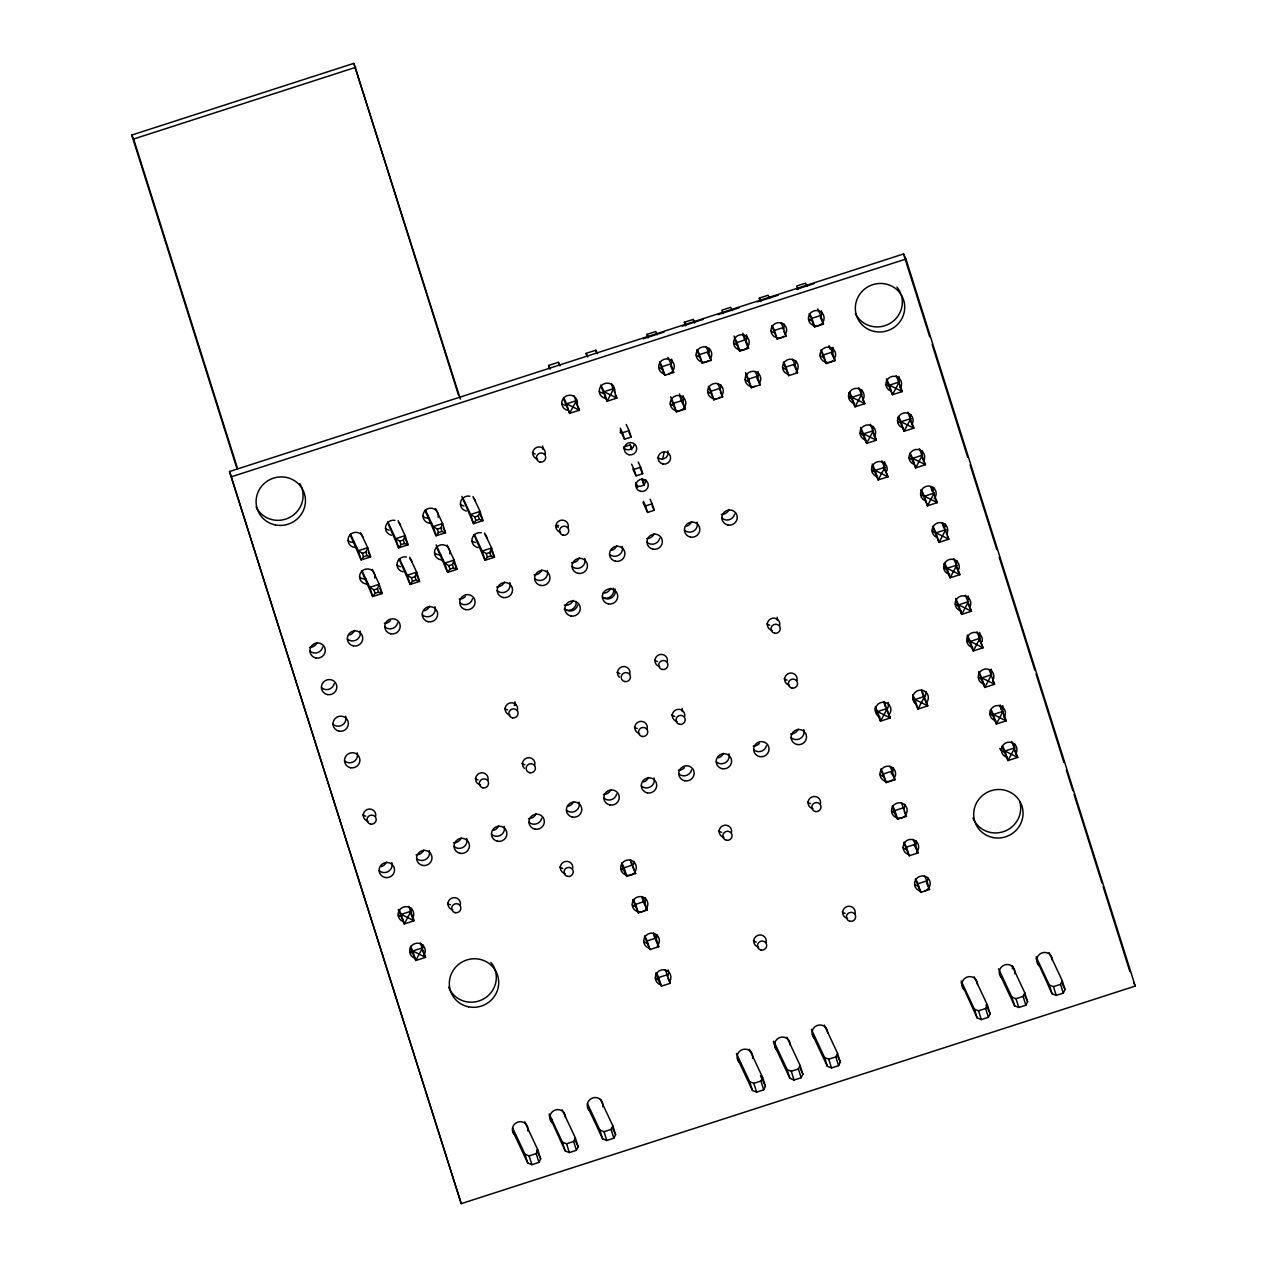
<?xml version="1.0" encoding="UTF-8"?>
<svg xmlns="http://www.w3.org/2000/svg" width="1267" height="1267" viewBox="0 0 1267 1267"><rect width="100%" height="100%" fill="white"/><g stroke="black" fill="none" stroke-linecap="round" stroke-linejoin="round"><path stroke-width="1.5" d="M350.484 534.136L358.244 550.733L367.683 547.692L370.598 556.91L367.034 555.611L365.941 552.159L367.683 547.692L360.699 532.758M362.014 570.72L369.79 587.318L379.229 584.277L382.143 593.494L378.58 592.212L377.487 588.743L379.229 584.277L372.229 569.342M387.924 522.052L395.7 538.649L405.139 535.593L408.053 544.81L404.49 543.527L403.397 540.075L405.139 535.593L398.139 520.658M399.469 558.636L407.245 575.234L416.685 572.193L419.583 581.41L416.035 580.112L414.942 576.659L416.685 572.193L409.684 557.242M425.379 509.952L433.156 526.549L442.595 523.509L445.509 532.726L441.945 531.427L440.853 527.975L442.595 523.509L435.595 508.574M436.149 544.889L444.701 563.15L454.14 560.093L457.039 569.311L453.491 568.028L452.398 564.559L454.14 560.093L447.14 545.158M462.835 497.868L470.611 514.465L480.05 511.425L482.949 520.642L479.401 519.343L478.308 515.891L480.05 511.425L473.05 496.474M474.381 534.452L482.157 551.05L491.596 548.009L494.494 557.227L490.931 555.928L489.854 552.475L491.596 548.009L484.596 533.074M512.85 1131.288L527.721 1163.011L531.887 1164.674L538.966 1162.377L536.194 1153.588L537.921 1150.04L524.712 1121.833M538.966 1162.377L540.692 1158.83L537.921 1150.04M549.197 1115.689L565.177 1150.927L569.342 1152.574L576.422 1150.293L573.65 1141.504L575.376 1137.94L562.168 1109.749M576.422 1150.293L578.148 1146.73L575.376 1137.94M587.761 1107.105L602.617 1138.827L606.798 1140.49L613.877 1138.194L611.106 1129.42L612.832 1125.856L600.447 1099.423M613.877 1138.194L615.604 1134.646L612.832 1125.856M737.568 1058.753L752.44 1090.475L756.605 1092.122L763.684 1089.842L760.913 1081.052L762.639 1077.488L749.43 1049.298M763.684 1089.842L765.411 1086.278L762.639 1077.488M775.024 1046.653L789.895 1078.375L794.061 1080.038L801.14 1077.742L798.368 1068.968L800.095 1065.404L786.886 1037.214M801.14 1077.742L802.866 1074.194L800.095 1065.404M812.48 1034.569L827.335 1066.291L831.516 1067.938L838.596 1065.658L835.824 1056.868L837.55 1053.32L824.342 1025.114M838.596 1065.658L840.322 1062.094L837.55 1053.32M961.194 982.685L977.158 1017.924L981.323 1019.587L988.403 1017.306L985.631 1008.516L987.357 1004.953L974.149 976.762M988.403 1017.306L990.129 1013.743L987.357 1004.953M1000.582 975.875L1014.614 1005.84L1018.779 1007.487L1025.858 1005.206L1023.087 996.416L1024.813 992.869L1012.428 966.42M1025.858 1005.206L1027.585 1001.643L1024.813 992.869M1036.089 958.517L1052.069 993.756L1056.235 995.403L1063.314 993.122L1060.542 984.332L1062.269 980.769L1049.06 952.578M1063.314 993.122L1065.04 989.559L1062.269 980.769M367.034 555.611L363.502 556.751L361.158 559.951L350.088 534.5M404.49 543.527L400.958 544.667L398.614 547.867L387.544 522.416M378.58 592.212L375.032 593.352L372.704 596.551L361.618 571.1M441.945 531.427L438.398 532.583L436.07 535.767L424.999 510.332M416.035 580.112L412.488 581.252L410.16 584.451L399.073 559M479.401 519.343L475.854 520.484L473.525 523.683L461.869 496.395M453.491 568.028L449.943 569.168L447.599 572.367L436.529 546.916M490.931 555.928L487.399 557.068L485.055 560.267L473.985 534.817M236.992 468.711L131.752 135.046L353.857 63.35L460.349 399.105M131.752 135.046L133.621 139.022L355.71 67.325M549.64 368.634L548.627 365.45L558.414 362.299L560.046 365.783M587.096 356.55L586.083 353.366L595.854 350.215L597.486 353.699M648.039 337.814L646.946 334.361L655.783 331.511L657.304 334.741M685.495 325.73L684.402 322.261L693.239 319.411L694.759 322.642M760.39 301.546L759.297 298.093L768.15 295.227L769.671 298.458M229.549 471.53L903.561 253.954L905.953 259.038L1135.248 986.074L461.236 1203.65L229.549 471.53L461.236 1203.65M643.177 338.78L664.146 332.017M682.375 326.126L703.343 319.363M718.088 314.612L739.041 307.833M757.286 301.958L778.239 295.179M796.484 289.304L813.952 283.665M231.94 476.614L905.953 259.038M659.822 361.839L662.087 366.686L670.94 363.835L673.664 372.466L664.811 375.333L659.933 363.787M697.262 349.74L699.542 354.586L708.38 351.735L711.12 360.382L702.266 363.233L696.85 349.977M733.957 336.04L736.998 342.502L745.835 339.651L748.559 348.298L739.722 351.149L734.844 339.604M772.173 325.571L774.454 330.418L783.291 327.551L786.015 336.198L777.178 339.049L771.746 325.793M809.629 313.472L811.894 318.318L820.747 315.467L823.471 324.114L814.618 326.965L809.201 313.693M670.591 396.809L673.632 403.27L682.47 400.42L685.194 409.067L676.356 411.918L671.478 400.372M708.807 386.34L711.072 391.186L719.925 388.32L722.649 396.967L713.812 399.834L708.38 386.562M745.503 372.625L748.528 379.086L757.381 376.236L760.105 384.883L751.252 387.734L745.835 374.462M783.719 362.156L785.983 367.002L794.837 364.152L797.561 372.783L788.707 375.65L783.291 362.378M821.174 350.056L823.439 354.918L832.292 352.052L835.016 360.699L826.163 363.55L820.747 350.294M620.307 428.151L622.461 432.744L629.097 430.606L631.14 437.083L624.504 439.221L620.212 430.067M623.57 447.061L630.206 444.923L631.805 448.344M368.269 551.921L370.598 556.91L361.158 559.951L358.244 550.733L362.41 553.299L365.941 552.159M404.933 538.174L408.053 544.81L398.614 547.867L395.7 538.649L399.865 541.215L403.397 540.075M443.165 527.753L445.509 532.726L436.07 535.767L433.156 526.549L437.321 529.115L440.853 527.975M479.845 513.99L482.949 520.642L473.525 523.683L470.611 514.465L474.761 517.031L478.308 515.891M631.6 464.197L634.007 469.328L640.643 467.19L642.686 473.668L636.05 475.822L632.835 468.964M379.799 588.522L382.143 593.494L372.704 596.551L369.79 587.318L373.955 589.884L377.487 588.743M416.479 574.775L419.583 581.41L410.16 584.451L407.245 575.234L411.395 577.8L414.942 576.659M453.934 562.675L457.039 569.311L447.599 572.367L444.701 563.15L448.851 565.716L452.398 564.559M490.614 548.928L494.494 557.227L485.055 560.267L482.157 551.05L486.306 553.616L489.854 552.475M643.398 501.352L645.537 505.913L652.172 503.775L654.215 510.268L647.58 512.406L643.018 502.619M881.103 769.101L883.384 773.947L892.221 771.096L894.945 779.743L886.108 782.594L880.676 769.322M622.715 868.402L626.817 876.368L635.67 873.517L630.665 860.024M621.812 862.89L624.093 867.737L632.93 864.87M893.552 811.213L897.638 819.179L906.491 816.328L901.486 802.835M892.649 805.701L894.914 810.547L903.767 807.681M633.357 899.475L635.622 904.321L644.475 901.471L647.199 910.102L638.362 912.969L632.93 899.697M904.179 842.286L906.459 847.132L915.312 844.281L918.037 852.913L909.183 855.779L903.767 842.507M644.903 936.06L647.168 940.906L656.021 938.055L658.745 946.702L649.892 949.553L644.475 936.281M915.724 878.87L918.005 883.717L926.842 880.866L929.566 889.513L920.729 892.364L915.297 879.092M657.335 978.156L661.437 986.138L670.275 983.287L665.286 969.793M656.433 972.644L658.713 977.506L667.551 974.64M512.565 1127.788L524.95 1154.221L529.115 1155.884L536.194 1153.588M549.197 1113.931L562.405 1142.137L566.571 1143.784L573.65 1141.504M587.46 1103.605L599.845 1130.037L604.026 1131.7L611.106 1129.42M736.46 1053.479L749.668 1081.685L753.833 1083.333L760.913 1081.052M773.915 1041.395L787.124 1069.586L791.289 1071.248L798.368 1068.968M811.355 1029.311L824.579 1057.502L828.745 1059.164L835.824 1056.868M961.178 980.943L974.386 1009.15L978.552 1010.797L985.631 1008.516M998.634 968.859L1011.842 997.05L1016.007 998.713L1023.087 996.416M1036.089 956.759L1049.298 984.966L1053.463 986.613L1060.542 984.332M896.244 375.618L902.247 391.566L892.475 394.718L886.472 380.353M899.998 386.768L902.247 391.566L889.466 385.168L886.472 378.785M907.821 412.187L913.84 428.135L904.052 431.287L898.065 416.922M910.086 420.137L913.84 428.135L901.043 421.737L898.794 416.954M919.414 448.756L925.417 464.704L915.645 467.856L909.643 453.491M921.679 456.706L925.417 464.704L912.636 458.306L910.387 453.523M931.245 486.686L937.247 502.635L927.476 505.786L920.982 489.838M935.759 499.436L937.247 502.635L924.467 496.236L921.473 489.838M942.791 523.271L948.793 539.219L939.021 542.371L932.528 526.423M947.288 536.02L948.793 539.219L936.012 532.821L933.019 526.438M953.861 558.715L959.863 574.664L950.092 577.815L944.089 563.451M956.87 568.265L959.863 574.664L947.082 568.265L944.834 563.467M965.454 595.284L971.456 611.232L961.685 614.384L955.682 600.02M968.463 604.834L971.456 611.232L958.66 604.834L955.666 598.436M977.031 631.853L983.034 647.785L973.262 650.953L967.275 636.588M978.552 638.204L983.034 647.785L970.253 641.403L967.259 635.005M858.788 387.718L864.791 403.65L855.019 406.802L849.017 392.453M862.542 398.867L864.791 403.65L852.01 397.268L849.761 392.469M989.305 669.942L994.563 684.275L984.792 687.427L978.789 673.078M993.059 681.076L994.563 684.275L981.782 677.877L978.789 671.494M1133.664 982.685L1135.248 986.074M807.111 286.374L805.606 283.143L796.753 285.994L797.846 289.462M817.722 309.005L820.747 315.467M820.446 317.653L823.471 324.114M870.381 424.287L876.384 440.219L866.612 443.371L860.61 429.022M873.391 433.837L876.384 440.219L863.587 433.837L860.594 427.438M1000.138 704.911L1006.156 720.844L996.369 723.995L990.382 709.647M1003.907 716.045L1006.156 720.844L993.36 714.445L991.127 709.663M830.012 347.206L832.292 352.052M831.991 354.237L835.016 360.699M881.959 460.855L887.961 476.788L878.189 479.94L872.203 465.591M883.479 467.206L887.961 476.788L875.18 470.405L872.187 464.007M1011.731 741.48L1017.734 757.413L1007.962 760.564L1001.975 746.215M1013.996 749.43L1017.734 757.413L1004.953 751.014L1002.704 746.231M781.026 322.705L783.291 327.551M783.75 331.352L786.015 336.198M792.556 359.305L794.837 364.152M793.775 364.706L797.561 372.783M759.297 298.093L760.818 301.324M1062.57 984.269L1065.04 989.559M921.742 689.945L927.761 705.893L917.989 709.045L913.491 699.463M924.007 697.895L927.761 705.893L914.964 699.495L912.731 694.696M732.215 310.558L730.695 307.327L721.857 310.177L722.934 313.63M742.81 333.189L745.835 339.651M745.534 341.821L748.559 348.298M755.1 371.389L757.381 376.236M757.08 378.421L760.105 384.883M1024.29 994.595L1027.585 1001.643M884.303 702.045L890.305 717.977L880.533 721.129L875.038 708.364M887.312 711.595L890.305 717.977L877.524 711.579L875.275 706.796M706.115 346.889L708.38 351.735M707.334 352.305L711.12 360.382M717.66 383.473L719.925 388.32M720.385 392.121L722.649 396.967M684.402 322.261L685.906 325.508M889.957 766.25L892.221 771.096M891.16 771.666L894.945 779.743M904.226 811.482L906.491 816.328M913.032 839.435L915.312 844.281M914.251 844.836L918.037 852.913M986.011 1004.921L990.129 1013.743M924.577 876.02L926.842 880.866M926.541 883.036L929.566 889.513M667.899 357.357L670.94 363.835M670.623 366.005L673.664 372.466M679.445 393.958L682.47 400.42M682.169 402.589L685.194 409.067M646.946 334.361L648.451 337.592M611.581 383.758L616.839 398.107L607.051 401.259L600.558 385.311M615.334 394.908L616.839 398.107L604.042 391.709L601.049 385.326M626.231 424.477L629.097 430.606M629.002 432.506L631.14 437.083M638.235 462.043L640.643 467.19M640.278 468.537L642.686 473.668M586.083 353.366L587.714 356.851M650.034 499.198L652.172 503.775M652.077 505.676L654.215 510.268M574.125 395.858L579.383 410.191L569.612 413.343L563.609 398.994M575.646 402.209L579.383 410.191L566.602 403.809L563.593 397.41M548.627 365.45L550.258 368.95M837.012 1055.047L840.322 1062.094M800.396 1068.905L802.866 1074.194M760.453 1075.715L765.411 1086.278M632.629 867.056L635.67 873.517M642.211 896.624L644.475 901.471M644.174 903.64L647.199 910.102M653.74 933.209L656.021 938.055M655.72 940.241L658.745 946.702M668.01 978.441L670.275 983.287M612.294 1127.598L615.604 1134.646M575.661 1141.44L578.148 1146.73M536.559 1150.008L540.692 1158.83M408.782 906.412L414.04 920.761L404.268 923.912L398.266 909.548M411.046 914.362L414.04 920.761L401.243 914.362L399.01 909.579M420.311 943.012L425.569 957.345L415.798 960.497L410.302 947.732A7.871 7.665 -25.1 0 1 421.325 944.121A7.871 7.665 -25.1 0 1 424.033 954.954M422.576 950.963L425.569 957.345L412.789 950.947L410.54 946.164M641.783 478.815L643.636 484.137M635.986 483.313L637 486.275M903.561 253.954L929.709 336.832M932.084 344.355L967.719 457.371M970.094 464.91L996.828 549.656M999.204 557.195L1034.854 670.211M1036.042 673.981L1063.947 762.496M1066.339 770.035L1072.864 790.751M1074.052 794.52L1101.973 883.036M1103.161 886.805L1129.895 971.567M930.754 486.671L932.259 491.453M942.3 523.271L943.804 528.038M1000.154 706.479L1001.152 709.663M1053.463 986.613L1056.235 995.403M1049.298 984.966L1052.069 993.756M829.046 345.701L830.138 349.154M811.894 318.318L814.618 326.965M823.439 354.918L826.163 363.55M921.758 691.529L923.263 696.296M1016.007 998.713L1018.779 1007.487M1011.842 997.05L1014.614 1005.84M774.454 330.418L777.178 339.049M785.983 367.002L788.707 375.65M883.796 702.029L885.316 706.796M978.552 1010.797L981.323 1019.587M974.386 1009.15L977.158 1017.924M883.384 773.947L886.108 782.594M894.914 810.547L897.638 819.179M906.459 847.132L909.183 855.779M918.005 883.717L920.729 892.364M892.221 805.923L893.853 811.102M743.143 335.026L744.774 340.205M736.998 342.502L739.722 351.149M748.528 379.086L751.252 387.734M693.239 319.411L694.332 322.863M699.542 354.586L702.266 363.233M711.072 391.186L713.812 399.834M679.777 395.795L681.408 400.974M662.087 366.686L664.811 375.333M673.632 403.27L676.356 411.918M828.745 1059.164L831.516 1067.938M824.579 1057.502L827.335 1066.291M630.206 444.923L631.742 449.785M622.461 432.744L624.504 439.221M634.007 469.328L636.05 475.822M645.537 505.913L647.58 512.406M595.854 350.215L596.868 353.398M791.289 1071.248L794.061 1080.038M787.124 1069.586L789.895 1078.375M773.361 1041.379L774.47 1044.895M558.414 362.299L559.412 365.482M753.833 1083.333L756.605 1092.122M749.668 1081.685L752.44 1090.475M630.237 860.245L631.885 865.44M641.783 896.846L643.414 902.025M653.329 933.431L654.96 938.609M624.093 867.737L626.817 876.368M635.622 904.321L638.362 912.969M647.168 940.906L649.892 949.553M658.713 977.506L661.437 986.138M621.939 864.838L623.031 868.291M656.021 972.882L657.652 978.061M353.857 63.35L458.496 395.13M474.761 517.031L475.854 520.484M486.306 553.616L487.399 557.068M437.321 529.115L438.398 532.583M448.851 565.716L449.943 569.168M604.026 1131.7L606.798 1140.49M599.845 1130.037L602.617 1138.827M399.865 541.215L400.958 544.667M411.395 577.8L412.488 581.252M566.571 1143.784L569.342 1152.574M562.405 1142.137L565.177 1150.927M362.41 553.299L363.502 556.751M373.955 589.884L375.032 593.352M529.115 1155.884L531.887 1164.674M524.95 1154.221L527.721 1163.011M133.621 139.022L237.658 468.917M443.149 559.808A7.745 7.554 -25.1 0 1 434.454 552.523A7.745 7.554 -25.1 0 1 443.007 544.747A7.745 7.554 -25.1 0 1 449.69 553.837M440.758 554.708A7.745 7.554 -25.1 0 1 434.533 552.871M509.841 582.63A7.745 7.554 -25.1 0 1 497.218 590.675M547.296 570.53A7.745 7.554 -25.1 0 1 534.674 578.576M584.736 558.446A7.745 7.554 -25.1 0 1 572.114 566.492M622.192 546.362A7.745 7.554 -25.1 0 1 609.57 554.392M659.79 538.19A7.745 7.554 -25.1 0 1 647.025 542.308M697.103 522.178A7.745 7.554 -25.1 0 1 684.481 530.224M734.702 514.006A7.745 7.554 -25.1 0 1 721.937 518.124M334.25 683.578A7.745 7.554 -25.1 0 1 321.485 687.712M360.018 630.982A7.745 7.554 -25.1 0 1 347.396 639.027M345.653 716.251A7.745 7.554 -25.1 0 1 333.031 724.296M357.183 752.851A7.745 7.554 -25.1 0 1 344.561 760.881M671.589 359.068A7.871 7.665 -25.1 0 1 671.748 363.059M662.356 369.045A7.871 7.665 -25.1 0 1 658.761 367.24M664.747 374.129A7.871 7.665 -25.1 0 1 659.901 362.536A7.871 7.665 -25.1 0 1 672.729 361.808A7.871 7.665 -25.1 0 1 668.802 373.908M683.135 395.668A7.871 7.665 -25.1 0 1 682.216 402.146M673.901 405.63A7.871 7.665 -25.1 0 1 670.306 403.84M709.314 348.282A7.871 7.665 -25.1 0 1 708.11 353.477M699.796 356.946A7.871 7.665 -25.1 0 1 696.201 355.156M322.721 646.994A7.745 7.554 -25.1 0 1 309.94 651.111M708.665 360.541A7.871 7.665 -25.1 0 1 696.312 356.486A7.871 7.665 -25.1 0 1 705.228 346.873A7.871 7.665 -25.1 0 1 710.502 358.561M720.86 384.867A7.871 7.665 -25.1 0 1 719.656 390.062M711.341 393.546A7.871 7.665 -25.1 0 1 707.746 391.741M716.457 398.709A7.871 7.665 -25.1 0 1 707.667 390.41A7.871 7.665 -25.1 0 1 718.088 383.774A7.871 7.665 -25.1 0 1 722.047 395.146M720.21 397.125A7.871 7.665 -25.1 0 1 717.771 398.408M746.485 334.9A7.871 7.665 -25.1 0 1 745.566 341.377M737.251 344.862A7.871 7.665 -25.1 0 1 733.656 343.072M758.03 371.484A7.871 7.665 -25.1 0 1 757.112 377.962M748.781 381.446A7.871 7.665 -25.1 0 1 745.202 379.657M755.227 386.308A7.871 7.665 -25.1 0 1 745.075 379.213A7.871 7.665 -25.1 0 1 755.116 371.548A7.871 7.665 -25.1 0 1 759.487 383.062M784.225 324.099A7.871 7.665 -25.1 0 1 783.022 329.293M774.707 332.778A7.871 7.665 -25.1 0 1 771.112 330.972M783.576 336.357A7.871 7.665 -25.1 0 1 771.223 332.302A7.871 7.665 -25.1 0 1 780.139 322.689A7.871 7.665 -25.1 0 1 785.413 334.377M795.755 360.683A7.871 7.665 -25.1 0 1 794.567 365.878M786.237 369.362A7.871 7.665 -25.1 0 1 782.658 367.573M788.628 374.446A7.871 7.665 -25.1 0 1 783.149 364.057A7.871 7.665 -25.1 0 1 794.631 360.351A7.871 7.665 -25.1 0 1 796.119 372.039M821.396 310.716A7.871 7.665 -25.1 0 1 820.478 317.193M812.147 320.678A7.871 7.665 -25.1 0 1 808.568 318.888M822.03 323.354A7.871 7.665 -25.1 0 1 808.932 321.058A7.871 7.665 -25.1 0 1 817.136 310.542A7.871 7.665 -25.1 0 1 822.853 322.293M832.926 347.301A7.871 7.665 -25.1 0 1 832.007 353.794M823.693 357.278A7.871 7.665 -25.1 0 1 820.113 355.473M832.562 360.857A7.871 7.665 -25.1 0 1 820.208 356.803A7.871 7.665 -25.1 0 1 829.125 347.19A7.871 7.665 -25.1 0 1 834.399 358.878M577.704 604.992A7.745 7.554 -25.1 0 1 564.939 609.126M615.002 588.981A7.745 7.554 -25.1 0 1 602.379 597.026M667.947 450.957A6.287 6.129 -25.1 0 1 657.7 457.482M634.213 444.907A6.287 6.129 -25.1 0 1 623.839 448.265M1019.587 801.061A24.802 24.152 -25.1 0 1 1004.113 831.437A24.802 24.152 -25.1 0 1 972.977 817.944M368.238 583.992A7.745 7.554 -25.1 0 1 359.559 576.707A7.745 7.554 -25.1 0 1 368.095 568.931A7.745 7.554 -25.1 0 1 374.794 578.021M1014.55 743.602A7.871 7.665 -25.1 0 1 1014.408 746.295M1005.016 752.265A7.871 7.665 -25.1 0 1 999.79 748.369M890.717 391.091A7.871 7.665 -25.1 0 1 886.726 380.67A7.871 7.665 -25.1 0 1 897.622 377.154A7.871 7.665 -25.1 0 1 900.33 387.987M567.869 410.445A7.871 7.665 -25.1 0 1 561.962 401.338A7.871 7.665 -25.1 0 1 571.354 395.352A7.871 7.665 -25.1 0 1 577.245 404.474M901.249 295.021A24.802 24.152 -25.1 0 1 886.647 325.065A24.802 24.152 -25.1 0 1 855.383 313.551M896.925 287.086A24.802 24.152 -25.1 0 1 900.663 293.358M904.701 804.26A7.871 7.665 -25.1 0 1 903.514 809.455M895.183 812.939A7.871 7.665 -25.1 0 1 891.604 811.133M397.632 622.81A7.745 7.554 -25.1 0 1 384.851 626.943M391.455 535.228A7.745 7.554 -25.1 0 1 385.659 526.264A7.745 7.554 -25.1 0 1 394.892 520.373M398.424 522.147A7.745 7.554 -25.1 0 1 400.546 525.425M900.299 818.102A7.871 7.665 -25.1 0 1 891.588 809.36A7.871 7.665 -25.1 0 1 902.769 803.484A7.871 7.665 -25.1 0 1 905.066 815.6M904.052 816.518A7.871 7.665 -25.1 0 1 901.629 817.801M354.317 542.308A7.745 7.554 -25.1 0 1 348.092 540.471M356.692 547.392A7.745 7.554 -25.1 0 1 348.14 541.421A7.745 7.554 -25.1 0 1 353.889 532.568A7.745 7.554 -25.1 0 1 363.106 537.509M411.316 908.091A7.871 7.665 -25.1 0 1 411.173 910.783M400.499 916.389A7.871 7.665 -25.1 0 1 398.202 914.964M402.89 921.473A7.871 7.665 -25.1 0 1 398.883 911.052A7.871 7.665 -25.1 0 1 409.795 907.536A7.871 7.665 -25.1 0 1 412.488 918.369M422.845 944.691A7.871 7.665 -25.1 0 1 422.719 947.368M413.327 953.354A7.871 7.665 -25.1 0 1 409.748 951.565M414.42 958.058A7.871 7.665 -25.1 0 1 410.429 947.637M668.216 969.92A7.871 7.665 -25.1 0 1 667.297 976.414M658.983 979.882A7.871 7.665 -25.1 0 1 655.387 978.092M661.358 984.982A7.871 7.665 -25.1 0 1 655.72 975.004A7.871 7.665 -25.1 0 1 666.585 970.459A7.871 7.665 -25.1 0 1 669.689 981.497M925.924 691.576A7.871 7.665 -25.1 0 1 924.72 696.771M915.202 703.549A7.871 7.665 -25.1 0 1 914.79 692.669A7.871 7.665 -25.1 0 1 925.86 692.035A7.871 7.665 -25.1 0 1 926.272 702.932M605.309 398.361A7.871 7.665 -25.1 0 1 599.418 389.254A7.871 7.665 -25.1 0 1 608.809 383.267A7.871 7.665 -25.1 0 1 614.701 392.374M565.478 405.361A7.871 7.665 -25.1 0 1 561.899 403.571M612.452 384.598A7.871 7.665 -25.1 0 1 612.325 387.29M602.934 393.261A7.871 7.665 -25.1 0 1 599.339 391.471M403.001 571.813A7.745 7.554 -25.1 0 1 397.204 562.849A7.745 7.554 -25.1 0 1 406.438 556.957M409.97 558.731A7.745 7.554 -25.1 0 1 412.092 562.01M400.61 566.729A7.745 7.554 -25.1 0 1 397.094 564.955M645.742 481.508A6.287 6.129 -25.1 0 1 635.385 484.849M888.183 702.377A7.871 7.665 -25.1 0 1 886.441 709.916M877.651 711.959A7.871 7.665 -25.1 0 1 875.354 710.549M880.042 717.059A7.871 7.665 -25.1 0 1 876.257 706.226A7.871 7.665 -25.1 0 1 887.708 703.581A7.871 7.665 -25.1 0 1 888.816 715.016M933.763 487.478A7.871 7.665 -25.1 0 1 933.636 490.171M924.245 496.141A7.871 7.665 -25.1 0 1 920.65 494.352M925.338 500.861A7.871 7.665 -25.1 0 1 921.552 490.044A7.871 7.665 -25.1 0 1 933.003 487.383A7.871 7.665 -25.1 0 1 934.112 498.818M884.493 461.679A7.871 7.665 -25.1 0 1 884.635 465.67M875.244 471.657A7.871 7.665 -25.1 0 1 871.664 469.851M877.635 476.74A7.871 7.665 -25.1 0 1 871.744 467.634A7.871 7.665 -25.1 0 1 881.135 461.647A7.871 7.665 -25.1 0 1 887.027 470.754M936.883 537.446A7.871 7.665 -25.1 0 1 932.876 527.024A7.871 7.665 -25.1 0 1 943.788 523.509A7.871 7.665 -25.1 0 1 946.497 534.341M945.309 524.063A7.871 7.665 -25.1 0 1 945.166 526.755M935.775 532.742A7.871 7.665 -25.1 0 1 932.195 530.936M866.09 440.156A7.871 7.665 -25.1 0 1 860.451 430.162A7.871 7.665 -25.1 0 1 871.316 425.633A7.871 7.665 -25.1 0 1 874.42 436.672M873.232 426.393A7.871 7.665 -25.1 0 1 873.106 429.085M863.714 435.056A7.871 7.665 -25.1 0 1 860.119 433.266M949.712 574.41A7.871 7.665 -25.1 0 1 944.073 564.433A7.871 7.665 -25.1 0 1 954.922 559.887A7.871 7.665 -25.1 0 1 958.026 570.926M956.838 560.648A7.871 7.665 -25.1 0 1 956.712 563.34M947.32 569.326A7.871 7.665 -25.1 0 1 943.741 567.537M961.241 611.011A7.871 7.665 -25.1 0 1 955.603 601.017A7.871 7.665 -25.1 0 1 966.468 596.488A7.871 7.665 -25.1 0 1 969.572 607.527M893.172 767.675A7.871 7.665 -25.1 0 1 891.144 773.931M883.653 776.338A7.871 7.665 -25.1 0 1 880.058 774.549M913.808 464.26A7.871 7.665 -25.1 0 1 909.801 453.839A7.871 7.665 -25.1 0 1 920.697 450.323A7.871 7.665 -25.1 0 1 923.405 461.172M922.218 450.894A7.871 7.665 -25.1 0 1 922.091 453.57M912.699 459.557A7.871 7.665 -25.1 0 1 909.12 457.767M968.099 595.949A7.871 7.665 -25.1 0 1 968.257 599.94M958.866 605.911A7.871 7.665 -25.1 0 1 955.27 604.121M861.687 389.793A7.871 7.665 -25.1 0 1 861.56 392.485M852.168 398.471A7.871 7.665 -25.1 0 1 848.589 396.682M854.56 403.555A7.871 7.665 -25.1 0 1 848.922 393.578A7.871 7.665 -25.1 0 1 859.77 389.032A7.871 7.665 -25.1 0 1 862.875 400.071M892.522 779.934A7.871 7.665 -25.1 0 1 880.169 775.879A7.871 7.665 -25.1 0 1 889.086 766.266A7.871 7.665 -25.1 0 1 894.359 777.954M389.08 530.144A7.745 7.554 -25.1 0 1 385.548 528.371M490.915 962.397A24.802 24.152 -25.1 0 1 483.978 998.713A24.802 24.152 -25.1 0 1 448.645 987.215M1007.408 757.365A7.871 7.665 -25.1 0 1 1001.769 747.387A7.871 7.665 -25.1 0 1 1012.618 742.842A7.871 7.665 -25.1 0 1 1015.722 753.881M898.857 376.41A7.871 7.665 -25.1 0 1 899.016 380.401M889.624 386.387A7.871 7.665 -25.1 0 1 886.045 384.582M299.788 483.535A24.802 24.152 -25.1 0 1 289.89 517.332A24.802 24.152 -25.1 0 1 256.14 506.99M910.688 414.293A7.871 7.665 -25.1 0 1 910.545 416.986M901.17 422.972A7.871 7.665 -25.1 0 1 897.574 421.182M472.528 598.642A7.745 7.554 -25.1 0 1 459.763 602.759M434.929 606.798A7.745 7.554 -25.1 0 1 422.307 614.843M391.804 862.605A7.745 7.554 -25.1 0 1 379.181 870.651M429.26 850.521A7.745 7.554 -25.1 0 1 416.637 858.567M466.715 838.437A7.745 7.554 -25.1 0 1 454.093 846.467M504.171 826.337A7.745 7.554 -25.1 0 1 491.548 834.383M541.769 818.165A7.745 7.554 -25.1 0 1 529.004 822.299M579.067 802.154A7.745 7.554 -25.1 0 1 566.46 810.199M616.681 793.997A7.745 7.554 -25.1 0 1 603.9 798.115M653.978 777.986A7.745 7.554 -25.1 0 1 641.355 786.015M691.576 769.813A7.745 7.554 -25.1 0 1 678.811 773.931M728.889 753.802A7.745 7.554 -25.1 0 1 716.267 761.847M766.487 745.63A7.745 7.554 -25.1 0 1 753.722 749.747M803.801 729.618A7.745 7.554 -25.1 0 1 791.178 737.663M542.609 446.079A6.287 6.129 -25.1 0 1 542.735 449.262M535.228 454.029A6.287 6.129 -25.1 0 1 532.362 452.604M558.304 527.215A6.287 6.129 -25.1 0 1 555.437 525.773M991.174 669.134A7.871 7.665 -25.1 0 1 991.332 673.11M980.658 678.716A7.871 7.665 -25.1 0 1 978.362 677.307M1002.72 705.719A7.871 7.665 -25.1 0 1 1002.862 709.694M993.486 715.681A7.871 7.665 -25.1 0 1 989.891 713.891M979.644 632.534A7.871 7.665 -25.1 0 1 978.726 639.027M970.395 642.512A7.871 7.665 -25.1 0 1 966.816 640.706M656.955 934.618A7.871 7.665 -25.1 0 1 655.752 939.797M647.437 943.282A7.871 7.665 -25.1 0 1 643.842 941.492M645.41 898.018A7.871 7.665 -25.1 0 1 644.222 903.213M635.891 906.697A7.871 7.665 -25.1 0 1 632.312 904.907M633.88 861.449A7.871 7.665 -25.1 0 1 633.753 864.142M624.362 870.128A7.871 7.665 -25.1 0 1 620.767 868.323M552.222 1119.379A7.871 7.665 -25.1 0 1 549.926 1117.953M1012.476 965.992A7.871 7.665 -25.1 0 1 1012.333 968.685M450.418 904.717A6.287 6.129 -25.1 0 1 447.552 903.276M562.754 868.449A6.287 6.129 -25.1 0 1 559.887 867.008M721.588 832.292A6.287 6.129 -25.1 0 1 718.722 830.851M756.209 942.046A6.287 6.129 -25.1 0 1 753.342 940.621M845.152 913.349A6.287 6.129 -25.1 0 1 842.286 911.907M810.532 803.579A6.287 6.129 -25.1 0 1 807.665 802.138M365.735 816.138A6.287 6.129 -25.1 0 1 362.869 814.713M478.087 779.87A6.287 6.129 -25.1 0 1 475.22 778.429M514.972 701.902A6.287 6.129 -25.1 0 1 515.099 705.086M507.592 709.868A6.287 6.129 -25.1 0 1 504.725 708.443M619.959 673.601A6.287 6.129 -25.1 0 1 617.092 672.175M524.902 764.761A6.287 6.129 -25.1 0 1 522.036 763.32M637.269 728.477A6.287 6.129 -25.1 0 1 634.403 727.052M787.076 680.126A6.287 6.129 -25.1 0 1 784.21 678.684M682.105 708.427A6.287 6.129 -25.1 0 1 682.216 711.611M674.725 716.393A6.287 6.129 -25.1 0 1 671.858 714.968M777.146 617.282A6.287 6.129 -25.1 0 1 777.273 620.466M769.766 625.233A6.287 6.129 -25.1 0 1 766.899 623.807M657.415 661.517A6.287 6.129 -25.1 0 1 654.548 660.075M475.521 542.545A7.745 7.554 -25.1 0 1 471.989 540.787M463.991 505.961A7.745 7.554 -25.1 0 1 460.459 504.187M429.212 518.124A7.745 7.554 -25.1 0 1 423.004 516.287M365.846 578.892A7.745 7.554 -25.1 0 1 359.638 577.055M927.792 877.445A7.871 7.665 -25.1 0 1 927.65 880.122M918.258 886.108A7.871 7.665 -25.1 0 1 914.679 884.318M916.247 840.845A7.871 7.665 -25.1 0 1 915.043 846.039M906.729 849.524A7.871 7.665 -25.1 0 1 903.133 847.734M903.545 428.056A7.871 7.665 -25.1 0 1 897.907 418.078A7.871 7.665 -25.1 0 1 908.772 413.533A7.871 7.665 -25.1 0 1 911.876 424.572M972.787 647.595A7.871 7.665 -25.1 0 1 966.895 638.489A7.871 7.665 -25.1 0 1 976.287 632.502A7.871 7.665 -25.1 0 1 982.178 641.609M537.604 459.129A6.287 6.129 -25.1 0 1 532.9 451.844A6.287 6.129 -25.1 0 1 540.407 447.061A6.287 6.129 -25.1 0 1 545.111 454.346M560.695 532.298A6.287 6.129 -25.1 0 1 555.975 525.029A6.287 6.129 -25.1 0 1 563.482 520.246A6.287 6.129 -25.1 0 1 568.186 527.531M984.332 684.18A7.871 7.665 -25.1 0 1 978.694 674.202A7.871 7.665 -25.1 0 1 989.543 669.657A7.871 7.665 -25.1 0 1 992.647 680.696M995.862 720.78A7.871 7.665 -25.1 0 1 990.224 710.787A7.871 7.665 -25.1 0 1 1001.088 706.242A7.871 7.665 -25.1 0 1 1004.193 717.296M649.813 948.381A7.871 7.665 -25.1 0 1 644.349 937.976A7.871 7.665 -25.1 0 1 655.815 934.27A7.871 7.665 -25.1 0 1 657.304 945.958M641.007 911.86A7.871 7.665 -25.1 0 1 632.296 903.133A7.871 7.665 -25.1 0 1 643.478 897.258A7.871 7.665 -25.1 0 1 645.774 909.373M644.76 910.276A7.871 7.665 -25.1 0 1 642.337 911.559M633.231 873.707A7.871 7.665 -25.1 0 1 620.782 869.225A7.871 7.665 -25.1 0 1 630.681 860.214A7.871 7.665 -25.1 0 1 634.229 872.789M589.757 1110.953A7.871 7.665 -25.1 0 1 592.782 1097.887A7.871 7.665 -25.1 0 1 602.728 1106.772M552.301 1123.053A7.871 7.665 -25.1 0 1 554.693 1110.209A7.871 7.665 -25.1 0 1 565.462 1117.542M514.845 1135.137A7.871 7.665 -25.1 0 1 517.87 1122.071A7.871 7.665 -25.1 0 1 527.832 1130.956M814.475 1038.417A7.871 7.665 -25.1 0 1 816.867 1025.589A7.871 7.665 -25.1 0 1 827.636 1032.906M777.019 1050.501A7.871 7.665 -25.1 0 1 779.411 1037.673A7.871 7.665 -25.1 0 1 790.18 1045.006M739.564 1062.601A7.871 7.665 -25.1 0 1 742.589 1049.535A7.871 7.665 -25.1 0 1 752.55 1058.404M1039.193 965.882A7.871 7.665 -25.1 0 1 1041.585 953.037A7.871 7.665 -25.1 0 1 1052.354 960.37M1001.738 977.966A7.871 7.665 -25.1 0 1 1004.763 964.9A7.871 7.665 -25.1 0 1 1014.724 973.785M964.298 990.05A7.871 7.665 -25.1 0 1 966.673 977.221A7.871 7.665 -25.1 0 1 977.459 984.554M452.794 909.801A6.287 6.129 -25.1 0 1 448.09 902.516A6.287 6.129 -25.1 0 1 455.597 897.749A6.287 6.129 -25.1 0 1 460.301 905.018M565.145 873.533A6.287 6.129 -25.1 0 1 560.426 866.248A6.287 6.129 -25.1 0 1 567.933 861.481A6.287 6.129 -25.1 0 1 572.652 868.75M723.964 837.376A6.287 6.129 -25.1 0 1 719.26 830.091A6.287 6.129 -25.1 0 1 726.767 825.308A6.287 6.129 -25.1 0 1 731.471 832.593M758.585 947.146A6.287 6.129 -25.1 0 1 753.881 939.861A6.287 6.129 -25.1 0 1 761.388 935.078A6.287 6.129 -25.1 0 1 766.092 942.363M847.528 918.432A6.287 6.129 -25.1 0 1 842.824 911.147A6.287 6.129 -25.1 0 1 850.331 906.364A6.287 6.129 -25.1 0 1 855.035 913.65M812.923 808.663A6.287 6.129 -25.1 0 1 808.203 801.377A6.287 6.129 -25.1 0 1 815.71 796.595A6.287 6.129 -25.1 0 1 820.414 803.88M368.111 821.222A6.287 6.129 -25.1 0 1 363.407 813.952A6.287 6.129 -25.1 0 1 370.898 809.17A6.287 6.129 -25.1 0 1 375.618 816.455M480.478 784.954A6.287 6.129 -25.1 0 1 475.758 777.669A6.287 6.129 -25.1 0 1 483.265 772.902A6.287 6.129 -25.1 0 1 487.969 780.171M509.983 714.968A6.287 6.129 -25.1 0 1 505.264 707.683A6.287 6.129 -25.1 0 1 512.771 702.9A6.287 6.129 -25.1 0 1 517.49 710.185M619.468 677.259A6.287 6.129 -25.1 0 1 621.891 666.806A6.287 6.129 -25.1 0 1 629.842 673.917M524.427 768.42A6.287 6.129 -25.1 0 1 526.834 757.967A6.287 6.129 -25.1 0 1 534.801 765.062M639.645 733.577A6.287 6.129 -25.1 0 1 634.941 726.292A6.287 6.129 -25.1 0 1 642.448 721.509A6.287 6.129 -25.1 0 1 647.152 728.794M789.468 685.209A6.287 6.129 -25.1 0 1 784.748 677.924A6.287 6.129 -25.1 0 1 792.255 673.157A6.287 6.129 -25.1 0 1 796.959 680.427M677.101 721.477A6.287 6.129 -25.1 0 1 672.397 714.208A6.287 6.129 -25.1 0 1 679.888 709.425A6.287 6.129 -25.1 0 1 684.608 716.71M772.157 630.332A6.287 6.129 -25.1 0 1 767.438 623.047A6.287 6.129 -25.1 0 1 774.945 618.264A6.287 6.129 -25.1 0 1 779.664 625.55M659.79 666.6A6.287 6.129 -25.1 0 1 655.087 659.315A6.287 6.129 -25.1 0 1 662.593 654.532A6.287 6.129 -25.1 0 1 667.297 661.817M477.912 547.645A7.745 7.554 -25.1 0 1 472.1 538.665A7.745 7.554 -25.1 0 1 481.349 532.789M484.881 534.547A7.745 7.554 -25.1 0 1 487.003 537.826M466.367 511.044A7.745 7.554 -25.1 0 1 460.57 502.08A7.745 7.554 -25.1 0 1 469.804 496.189M473.335 497.963A7.745 7.554 -25.1 0 1 475.458 501.241M431.604 523.223A7.745 7.554 -25.1 0 1 422.925 515.938A7.745 7.554 -25.1 0 1 431.461 508.162A7.745 7.554 -25.1 0 1 438.16 517.253M920.65 891.208A7.871 7.665 -25.1 0 1 915.819 879.599A7.871 7.665 -25.1 0 1 928.648 878.886A7.871 7.665 -25.1 0 1 924.704 890.97M909.104 854.607A7.871 7.665 -25.1 0 1 903.64 844.218A7.871 7.665 -25.1 0 1 915.107 840.512A7.871 7.665 -25.1 0 1 916.595 852.2M664.003 451.844A36.426 35.476 -25.1 0 1 662.419 459.478M645.837 479.86A36.426 35.476 -25.1 0 1 643.018 481.333M620.418 433.013A37.076 1.077 72.1 0 1 620.181 432.079M644.349 485.34A37.076 1.077 72.1 0 1 642.591 480.32A32.388 0.95 72.1 0 0 642.005 478.593M637.713 487.478A37.076 1.077 72.1 0 1 635.955 482.458M558.668 525.647A4.656 4.53 -25.1 0 1 557.543 525.251M573.27 600.368A7.871 7.665 -25.1 0 1 564.29 605.072M610.726 588.284A7.871 7.665 -25.1 0 1 603.092 593.146M514.164 705.339A3.944 3.833 -25.1 0 1 515.875 704.246M576.2 601.492A7.871 7.665 -25.1 0 1 564.163 609.174M613.371 588.11A7.871 7.665 -25.1 0 1 604.137 598.072M729.048 509.572A7.871 7.665 -25.1 0 1 721.414 514.45M691.592 521.671A7.871 7.665 -25.1 0 1 686.682 526.153M654.152 533.755A7.871 7.665 -25.1 0 1 646.503 538.618M616.696 545.855A7.871 7.665 -25.1 0 1 611.771 550.337M579.241 557.939A7.871 7.665 -25.1 0 1 571.607 562.801M541.785 570.023A7.871 7.665 -25.1 0 1 534.151 574.901M504.329 582.123A7.871 7.665 -25.1 0 1 496.696 586.985M465.401 596.504A7.871 7.665 -25.1 0 1 459.24 599.069M429.418 606.307A7.871 7.665 -25.1 0 1 424.508 610.773M390.489 620.687A7.871 7.665 -25.1 0 1 384.344 623.253M354.522 630.475A7.871 7.665 -25.1 0 1 349.597 634.957M317.067 642.575A7.871 7.665 -25.1 0 1 309.433 647.437M386.308 862.114A7.871 7.665 -25.1 0 1 381.383 866.58M423.764 850.014A7.871 7.665 -25.1 0 1 416.114 854.877M461.204 837.93A7.871 7.665 -25.1 0 1 453.57 842.793M498.66 825.831A7.871 7.665 -25.1 0 1 493.75 830.313M536.115 813.747A7.871 7.665 -25.1 0 1 528.482 818.609M573.571 801.663A7.871 7.665 -25.1 0 1 568.645 806.129M611.027 789.563A7.871 7.665 -25.1 0 1 603.393 794.425M648.482 777.479A7.871 7.665 -25.1 0 1 643.557 781.961M684.449 767.675A7.871 7.665 -25.1 0 1 678.288 770.257M723.378 753.295A7.871 7.665 -25.1 0 1 718.468 757.777M759.361 743.491A7.871 7.665 -25.1 0 1 753.2 746.073M798.289 729.111A7.871 7.665 -25.1 0 1 790.656 733.973M934.238 493.085L927.476 505.786L924.467 496.236L934.238 493.085M945.784 529.669L939.021 542.371L936.012 532.821L945.784 529.669M887.296 708.427L880.533 721.129L877.524 711.579L887.296 708.427M956.854 565.114L950.092 577.815L947.082 568.265L956.854 565.114M924.736 696.343L917.989 709.045L914.964 699.495L924.736 696.343M968.447 601.682L961.685 614.384L958.66 604.834L968.447 601.682M980.024 638.251L973.262 650.953L970.253 641.403L980.024 638.251M411.031 911.211L404.268 923.912L401.243 914.362L411.031 911.211M422.56 947.795L415.798 960.497L412.789 950.947L422.56 947.795M861.782 394.1L855.019 406.802L852.01 397.268L861.782 394.1M873.375 430.669L866.612 443.371L863.587 433.837L873.375 430.669M899.237 382.016L892.475 394.718L889.466 385.168L899.237 382.016M884.952 467.238L878.189 479.94L875.18 470.405L884.952 467.238M910.815 418.585L904.052 431.287L901.043 421.737L910.815 418.585M922.408 455.154L915.645 467.856L912.636 458.306L922.408 455.154M991.554 674.725L984.792 687.427L981.782 677.877L991.554 674.725M1003.131 711.294L996.369 723.995L993.36 714.445L1003.131 711.294M1014.724 747.863L1007.962 760.564L1004.953 751.014L1014.724 747.863M576.374 400.641L569.612 413.343L566.602 403.809L576.374 400.641M613.814 388.557L607.051 401.259L604.042 391.709L613.814 388.557M540.581 585.433A7.745 7.554 -25.1 0 0 549.672 575.63A7.745 7.554 -25.1 0 0 536.654 572.953A7.745 7.554 -25.1 0 0 540.581 585.433M315.863 657.969A7.745 7.554 -25.1 0 0 324.954 648.166A7.745 7.554 -25.1 0 0 311.935 645.505A7.745 7.554 -25.1 0 0 315.863 657.969M578.037 573.349A7.745 7.554 -25.1 0 0 587.128 563.53A7.745 7.554 -25.1 0 0 574.094 560.869A7.745 7.554 -25.1 0 0 578.037 573.349M615.493 561.249A7.745 7.554 -25.1 0 0 624.583 551.446A7.745 7.554 -25.1 0 0 611.549 548.785A7.745 7.554 -25.1 0 0 615.493 561.249M652.948 549.165A7.745 7.554 -25.1 0 0 662.039 539.362A7.745 7.554 -25.1 0 0 649.005 536.685A7.745 7.554 -25.1 0 0 652.948 549.165M690.388 537.065A7.745 7.554 -25.1 0 0 699.495 527.262A7.745 7.554 -25.1 0 0 686.461 524.601A7.745 7.554 -25.1 0 0 690.388 537.065M727.844 524.981A7.745 7.554 -25.1 0 0 736.935 515.178A7.745 7.554 -25.1 0 0 723.916 512.502A7.745 7.554 -25.1 0 0 727.844 524.981M327.409 694.569A7.745 7.554 -25.1 0 0 336.499 684.75A7.745 7.554 -25.1 0 0 323.465 682.089A7.745 7.554 -25.1 0 0 327.409 694.569M338.938 731.154A7.745 7.554 -25.1 0 0 348.029 721.351A7.745 7.554 -25.1 0 0 335.011 718.674A7.745 7.554 -25.1 0 0 338.938 731.154M350.484 767.739A7.745 7.554 -25.1 0 0 359.575 757.935A7.745 7.554 -25.1 0 0 346.54 755.275A7.745 7.554 -25.1 0 0 350.484 767.739M676.277 410.714A7.871 7.665 -25.1 0 0 685.51 400.752A7.871 7.665 -25.1 0 0 672.286 398.044A7.871 7.665 -25.1 0 0 676.277 410.714M353.319 645.885A7.745 7.554 -25.1 0 0 362.41 636.082A7.745 7.554 -25.1 0 0 349.375 633.405A7.745 7.554 -25.1 0 0 353.319 645.885M739.627 349.945A7.871 7.665 -25.1 0 0 748.876 339.984A7.871 7.665 -25.1 0 0 735.636 337.275A7.871 7.665 -25.1 0 0 739.627 349.945M570.847 615.984A7.745 7.554 -25.1 0 0 579.938 606.164A7.745 7.554 -25.1 0 0 566.919 603.504A7.745 7.554 -25.1 0 0 570.847 615.984M608.303 603.884A7.745 7.554 -25.1 0 0 617.393 594.08A7.745 7.554 -25.1 0 0 604.375 591.404A7.745 7.554 -25.1 0 0 608.303 603.884M662.958 464.007A6.287 6.129 -25.1 0 0 670.338 456.041A6.287 6.129 -25.1 0 0 659.759 453.887A6.287 6.129 -25.1 0 0 662.958 464.007M390.774 633.801A7.745 7.554 -25.1 0 0 399.865 623.982A7.745 7.554 -25.1 0 0 386.831 621.321A7.745 7.554 -25.1 0 0 390.774 633.801M275.287 524.934A24.802 24.152 -25.1 0 0 304.381 493.56A24.802 24.152 -25.1 0 0 262.697 485.008A24.802 24.152 -25.1 0 0 275.287 524.934M468.521 1006.806A24.802 24.152 -25.1 0 0 497.614 975.416A24.802 24.152 -25.1 0 0 455.93 966.879A24.802 24.152 -25.1 0 0 468.521 1006.806M874.531 331.495A24.802 24.152 -25.1 0 0 903.624 300.105A24.802 24.152 -25.1 0 0 861.94 291.568A24.802 24.152 -25.1 0 0 874.531 331.495M992.869 837.535A24.802 24.152 -25.1 0 0 1021.962 806.145A24.802 24.152 -25.1 0 0 980.278 797.608A24.802 24.152 -25.1 0 0 992.869 837.535M629.097 454.79A6.287 6.129 -25.1 0 0 636.477 446.823A6.287 6.129 -25.1 0 0 625.898 444.654A6.287 6.129 -25.1 0 0 629.097 454.79M640.627 491.374A6.287 6.129 -25.1 0 0 648.007 483.408A6.287 6.129 -25.1 0 0 637.428 481.238A6.287 6.129 -25.1 0 0 640.627 491.374M503.126 597.517A7.745 7.554 -25.1 0 0 512.216 587.714A7.745 7.554 -25.1 0 0 499.198 585.053A7.745 7.554 -25.1 0 0 503.126 597.517M465.67 609.617A7.745 7.554 -25.1 0 0 474.761 599.814A7.745 7.554 -25.1 0 0 461.742 597.137A7.745 7.554 -25.1 0 0 465.67 609.617M428.23 621.701A7.745 7.554 -25.1 0 0 437.321 611.898A7.745 7.554 -25.1 0 0 424.287 609.221A7.745 7.554 -25.1 0 0 428.23 621.701M385.105 877.508A7.745 7.554 -25.1 0 0 394.195 867.705A7.745 7.554 -25.1 0 0 381.161 865.028A7.745 7.554 -25.1 0 0 385.105 877.508M422.56 865.424A7.745 7.554 -25.1 0 0 431.651 855.605A7.745 7.554 -25.1 0 0 418.617 852.944A7.745 7.554 -25.1 0 0 422.56 865.424M460 853.324A7.745 7.554 -25.1 0 0 469.107 843.521A7.745 7.554 -25.1 0 0 456.072 840.86A7.745 7.554 -25.1 0 0 460 853.324M497.456 841.24A7.745 7.554 -25.1 0 0 506.547 831.437A7.745 7.554 -25.1 0 0 493.528 828.761A7.745 7.554 -25.1 0 0 497.456 841.24M534.912 829.141A7.745 7.554 -25.1 0 0 544.002 819.337A7.745 7.554 -25.1 0 0 530.984 816.677A7.745 7.554 -25.1 0 0 534.912 829.141M572.367 817.057A7.745 7.554 -25.1 0 0 581.458 807.253A7.745 7.554 -25.1 0 0 568.44 804.577A7.745 7.554 -25.1 0 0 572.367 817.057M609.823 804.973A7.745 7.554 -25.1 0 0 618.914 795.153A7.745 7.554 -25.1 0 0 605.879 792.493A7.745 7.554 -25.1 0 0 609.823 804.973M647.279 792.873A7.745 7.554 -25.1 0 0 656.369 783.069A7.745 7.554 -25.1 0 0 643.335 780.409A7.745 7.554 -25.1 0 0 647.279 792.873M684.734 780.789A7.745 7.554 -25.1 0 0 693.825 770.985A7.745 7.554 -25.1 0 0 680.791 768.309A7.745 7.554 -25.1 0 0 684.734 780.789M722.174 768.705A7.745 7.554 -25.1 0 0 731.265 758.885A7.745 7.554 -25.1 0 0 718.246 756.225A7.745 7.554 -25.1 0 0 722.174 768.705M759.63 756.605A7.745 7.554 -25.1 0 0 768.721 746.801A7.745 7.554 -25.1 0 0 755.702 744.125A7.745 7.554 -25.1 0 0 759.63 756.605M797.086 744.521A7.745 7.554 -25.1 0 0 806.176 734.702A7.745 7.554 -25.1 0 0 793.158 732.041A7.745 7.554 -25.1 0 0 797.086 744.521M774.612 633.215A4.656 4.53 -25.1 0 0 780.06 627.323A4.656 4.53 -25.1 0 0 772.252 625.724A4.656 4.53 -25.1 0 0 774.612 633.215M662.245 669.483A4.656 4.53 -25.1 0 0 667.693 663.591A4.656 4.53 -25.1 0 0 659.885 661.992A4.656 4.53 -25.1 0 0 662.245 669.483M791.923 688.092A4.656 4.53 -25.1 0 0 797.371 682.216A4.656 4.53 -25.1 0 0 789.547 680.601A4.656 4.53 -25.1 0 0 791.923 688.092M679.555 724.36A4.656 4.53 -25.1 0 0 685.004 718.484A4.656 4.53 -25.1 0 0 677.196 716.884A4.656 4.53 -25.1 0 0 679.555 724.36M529.749 772.727A4.656 4.53 -25.1 0 0 535.197 766.836A4.656 4.53 -25.1 0 0 527.389 765.236A4.656 4.53 -25.1 0 0 529.749 772.727M642.1 736.46A4.656 4.53 -25.1 0 0 647.564 730.568A4.656 4.53 -25.1 0 0 639.74 728.968A4.656 4.53 -25.1 0 0 642.1 736.46M512.438 717.835A4.656 4.53 -25.1 0 0 517.886 711.959A4.656 4.53 -25.1 0 0 510.078 710.359A4.656 4.53 -25.1 0 0 512.438 717.835M624.789 681.567A4.656 4.53 -25.1 0 0 630.253 675.691A4.656 4.53 -25.1 0 0 622.43 674.092A4.656 4.53 -25.1 0 0 624.789 681.567M370.566 824.104A4.656 4.53 -25.1 0 0 376.014 818.229A4.656 4.53 -25.1 0 0 368.206 816.629A4.656 4.53 -25.1 0 0 370.566 824.104M482.933 787.836A4.656 4.53 -25.1 0 0 488.381 781.961A4.656 4.53 -25.1 0 0 480.557 780.345A4.656 4.53 -25.1 0 0 482.933 787.836M849.983 921.315A4.656 4.53 -25.1 0 0 855.447 915.423A4.656 4.53 -25.1 0 0 847.623 913.824A4.656 4.53 -25.1 0 0 849.983 921.315M815.362 811.545A4.656 4.53 -25.1 0 0 820.826 805.654A4.656 4.53 -25.1 0 0 813.002 804.054A4.656 4.53 -25.1 0 0 815.362 811.545M726.419 840.259A4.656 4.53 -25.1 0 0 731.883 834.367A4.656 4.53 -25.1 0 0 724.059 832.767A4.656 4.53 -25.1 0 0 726.419 840.259M761.039 950.028A4.656 4.53 -25.1 0 0 766.503 944.137A4.656 4.53 -25.1 0 0 758.68 942.537A4.656 4.53 -25.1 0 0 761.039 950.028M455.233 912.683A4.656 4.53 -25.1 0 0 460.697 906.808A4.656 4.53 -25.1 0 0 452.873 905.208A4.656 4.53 -25.1 0 0 455.233 912.683M567.6 876.416A4.656 4.53 -25.1 0 0 573.048 870.54A4.656 4.53 -25.1 0 0 565.24 868.924A4.656 4.53 -25.1 0 0 567.6 876.416M563.134 535.181A4.656 4.53 -25.1 0 0 568.598 529.305A4.656 4.53 -25.1 0 0 560.774 527.706A4.656 4.53 -25.1 0 0 563.134 535.181M540.059 462.012A4.656 4.53 -25.1 0 0 545.523 456.12A4.656 4.53 -25.1 0 0 537.699 454.52A4.656 4.53 -25.1 0 0 540.059 462.012"/></g></svg>
